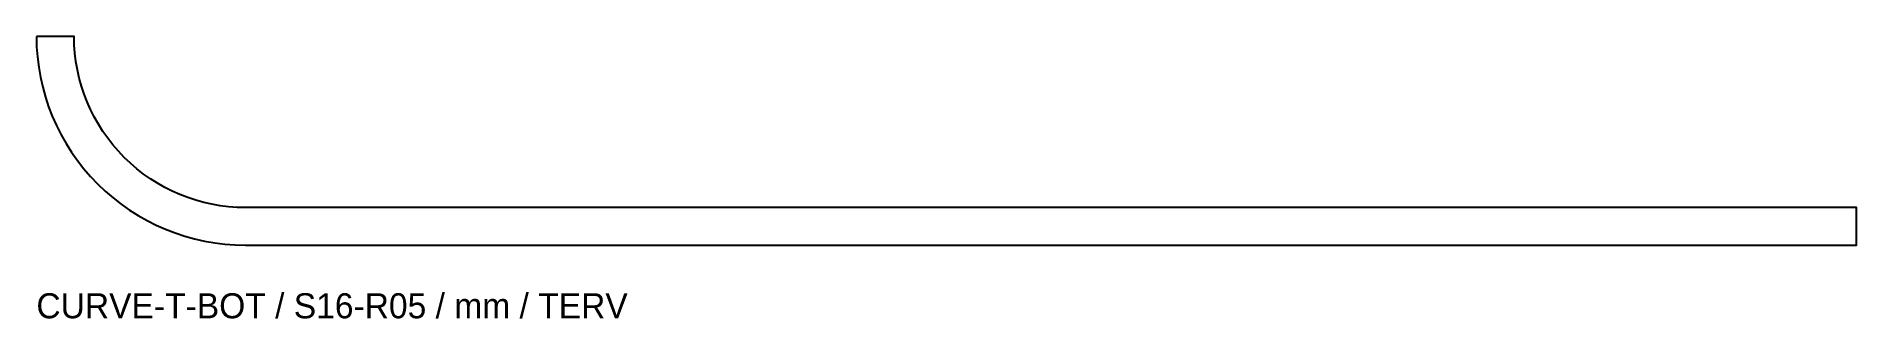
# Model space of a CAD drawing. Header units: millimetres. Extents: x 0 to 870, y -35 to 100.
import ezdxf

# ---------------------------------------------------------------- set-up
doc = ezdxf.new("R2010")
doc.units = ezdxf.units.MM

msp = doc.modelspace()

# ---------------------------------------------------------------- linework, layer by layer
msp.add_lwpolyline([(0, 100, 0.414214), (100, 0), (870, 0), (870, 18), (100, 18, -0.414214), (18, 100)], format="xyb", close=True)

# ---------------------------------------------------------------- texts
msp.add_text('CURVE-T-BOT / S16-R05 / mm / TERV', height=12).set_placement((0, -35))

doc.saveas('drawing.dxf')
